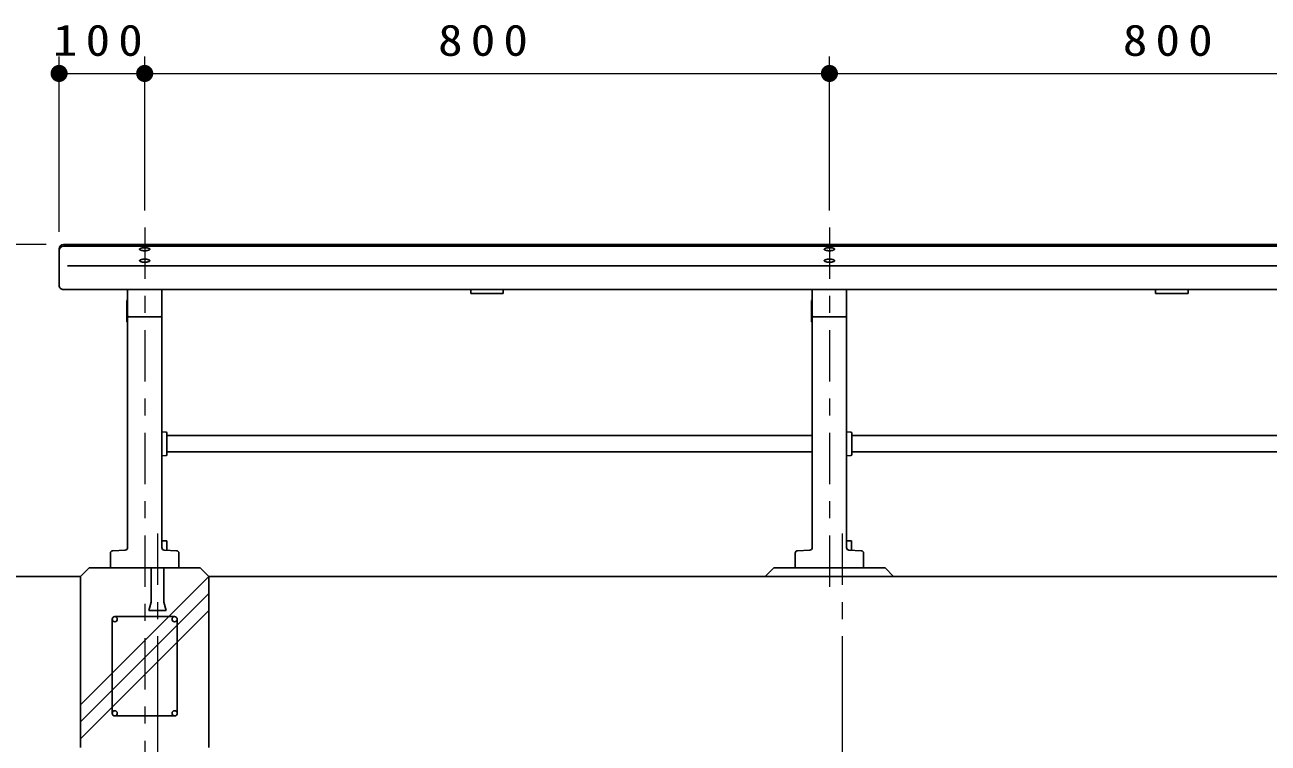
# Model space of a CAD drawing. Units: millimetres on the paper, scale 1:20. Extents: x -365 to 10, y -38 to 257.
# Drawn here: x -301.7 to -229.1, y 102.6 to 144.6 of the extents above; entities that cross this region are included whole.
import ezdxf

# ---------------------------------------------------------------- set-up
doc = ezdxf.new("R2010")
doc.units = ezdxf.units.MM
doc.linetypes.add('USER2', pattern=[6, 3, -1, 1, -1])
doc.layers.add('LY_1', color=7, linetype='Continuous', lineweight=25)
doc.styles.add('ＭＳ ゴシック', font='')
doc.styles.get('ＭＳ ゴシック').set_extended_font_data('MS Gothic')

# ---------------------------------------------------------------- blocks, each defined once
blk = doc.blocks.new('filled_dot')
at = {"color": 0, "linetype": 'Continuous', "lineweight": -2, "const_width": 1.25}
blk.add_lwpolyline([(-0.625, 0, 1), (0.625, 0, 1)], format="xyb", close=True, dxfattribs=at)

msp = doc.modelspace()

# ---------------------------------------------------------------- linework, layer by layer
at = {"layer": 'LY_1', "lineweight": 13}
for p, q in [((-299.717, 132.5), (-299.717, 142.75)), ((-294.717, 133.75), (-294.717, 142.75)), ((-254.717, 133.75), (-254.717, 142.75)), ((-299.717, 141.75), (-294.717, 141.75)), ((-294.717, 141.75), (-254.717, 141.75)), ((-254.717, 141.75), (-214.717, 141.75)), ((-300.467, 131.75), (-323.967, 131.75)), ((-298.467, 104.847), (-290.967, 112.347)), ((-298.467, 103.857), (-290.967, 111.357)), ((-298.467, 102.867), (-290.967, 110.367)), ((-293.967, 108.853), (-293.967, 86.353)), ((-253.967, 108.853), (-253.967, 86.353))]:
    msp.add_line(p, q, dxfattribs=at)
at = {"layer": 'LY_1', "linetype": 'USER2', "lineweight": 13}
for p, q in [((-294.717, 132.75), (-294.717, 94.353)), ((-254.717, 132.75), (-254.717, 111.353)), ((-293.967, 114.853), (-293.967, 109.853)), ((-253.967, 114.853), (-253.967, 109.853)), ((-293.967, 114.291), (-293.967, 112.668))]:
    msp.add_line(p, q, dxfattribs=at)
at = {"layer": 'LY_1', "color": 4}
for p, q in [((-299.717, 131.5), (-299.717, 129.365)), ((-299.467, 131.75), (-209.967, 131.75)), ((-299.467, 131.649), (-209.967, 131.649)), ((-299.467, 129.115), (-209.967, 129.115)), ((-295.717, 129.115), (-295.717, 114.037)), ((-293.717, 129.115), (-293.717, 114.037)), ((-255.717, 129.115), (-255.717, 114.037)), ((-253.717, 129.115), (-253.717, 114.037)), ((-295.767, 128.478), (-295.717, 128.503)), ((-295.767, 128.478), (-295.767, 127.228)), ((-255.767, 128.478), (-255.717, 128.503)), ((-255.767, 128.478), (-255.767, 127.228)), ((-295.767, 127.228), (-295.717, 127.203)), ((-295.642, 127.528), (-293.792, 127.528)), ((-255.767, 127.228), (-255.717, 127.203)), ((-255.642, 127.528), (-253.792, 127.528)), ((-293.717, 120.81), (-293.462, 120.783)), ((-293.417, 120.733), (-293.417, 119.473)), ((-293.417, 120.581), (-255.717, 120.581)), ((-253.717, 120.81), (-253.462, 120.783)), ((-253.417, 120.733), (-253.417, 119.473)), ((-253.417, 120.581), (-216.017, 120.581)), ((-293.462, 119.423), (-293.717, 119.397)), ((-293.417, 119.626), (-255.717, 119.626)), ((-253.462, 119.423), (-253.717, 119.397)), ((-253.417, 119.626), (-216.017, 119.626)), ((-296.717, 113.709), (-296.717, 112.853)), ((-296.573, 113.859), (-295.861, 113.887)), ((-292.861, 113.859), (-293.573, 113.887)), ((-292.717, 113.709), (-292.717, 112.853)), ((-256.717, 113.709), (-256.717, 112.853)), ((-256.573, 113.859), (-255.861, 113.887)), ((-252.861, 113.859), (-253.573, 113.887)), ((-252.717, 113.709), (-252.717, 112.853)), ((-297.967, 112.853), (-298.467, 112.353)), ((-297.967, 112.853), (-291.467, 112.853)), ((-294.342, 112.853), (-294.342, 110.853)), ((-293.592, 112.853), (-293.592, 110.853)), ((-291.467, 112.853), (-290.967, 112.353)), ((-257.967, 112.853), (-258.467, 112.353)), ((-257.967, 112.853), (-251.467, 112.853)), ((-251.467, 112.853), (-250.967, 112.353)), ((-303.467, 112.353), (-298.467, 112.353)), ((-298.467, 112.353), (-298.467, 102.353)), ((-290.967, 112.353), (-205.967, 112.353)), ((-290.967, 112.353), (-290.967, 102.353)), ((-294.343, 110.853), (-294.468, 110.353)), ((-293.593, 110.853), (-293.468, 110.353)), ((-296.617, 104.353), (-296.617, 109.853)), ((-296.467, 110.003), (-292.967, 110.003)), ((-294.467, 110.353), (-293.467, 110.353)), ((-292.817, 109.853), (-292.817, 104.353)), ((-296.467, 104.203), (-292.967, 104.203))]:
    msp.add_line(p, q, dxfattribs=at)
at = {"layer": 'LY_1'}
for p, q in [((-299.217, 130.509), (-210.217, 130.509)), ((-275.667, 128.89), (-275.667, 129.115)), ((-275.667, 128.89), (-273.767, 128.89)), ((-273.767, 128.89), (-273.767, 129.115)), ((-235.667, 128.89), (-235.667, 129.115)), ((-233.767, 128.89), (-235.667, 128.89)), ((-233.767, 128.89), (-233.767, 129.115)), ((-293.717, 114.428), (-293.419, 114.428)), ((-293.419, 114.428), (-293.419, 113.881)), ((-253.717, 114.428), (-253.419, 114.428)), ((-253.419, 114.428), (-253.419, 113.881))]:
    msp.add_line(p, q, dxfattribs=at)
at = {"layer": 'LY_1', "color": 4}
for points in [[(-294.417, 131.477), (-294.419, 131.485), (-294.422, 131.493), (-294.428, 131.5), (-294.435, 131.508), (-294.445, 131.515), (-294.458, 131.522), (-294.472, 131.528), (-294.488, 131.534), (-294.505, 131.54), (-294.525, 131.545), (-294.545, 131.55), (-294.567, 131.554), (-294.591, 131.558), (-294.615, 131.561), (-294.64, 131.563), (-294.665, 131.565), (-294.691, 131.566), (-294.717, 131.566), (-294.744, 131.566), (-294.769, 131.565), (-294.795, 131.563), (-294.82, 131.561), (-294.844, 131.558), (-294.867, 131.554), (-294.889, 131.55), (-294.91, 131.545), (-294.93, 131.54), (-294.947, 131.534), (-294.963, 131.528), (-294.977, 131.522), (-294.989, 131.515), (-294.999, 131.508), (-295.007, 131.5), (-295.013, 131.493), (-295.016, 131.485), (-295.017, 131.477), (-295.016, 131.469), (-295.013, 131.461), (-295.007, 131.454), (-294.999, 131.446), (-294.989, 131.439), (-294.977, 131.432), (-294.963, 131.426), (-294.947, 131.42), (-294.93, 131.414), (-294.91, 131.409), (-294.889, 131.404), (-294.867, 131.4), (-294.844, 131.396), (-294.82, 131.393), (-294.795, 131.391), (-294.769, 131.389), (-294.744, 131.388), (-294.717, 131.388), (-294.691, 131.388), (-294.665, 131.389), (-294.64, 131.391), (-294.615, 131.393), (-294.591, 131.396), (-294.567, 131.4), (-294.545, 131.404), (-294.525, 131.409), (-294.505, 131.414), (-294.488, 131.42), (-294.472, 131.426), (-294.458, 131.432), (-294.445, 131.439), (-294.435, 131.446), (-294.428, 131.454), (-294.422, 131.461), (-294.419, 131.469)], [(-254.417, 131.477), (-254.419, 131.485), (-254.422, 131.493), (-254.428, 131.5), (-254.435, 131.508), (-254.445, 131.515), (-254.458, 131.522), (-254.472, 131.528), (-254.488, 131.534), (-254.505, 131.54), (-254.525, 131.545), (-254.545, 131.55), (-254.567, 131.554), (-254.591, 131.558), (-254.615, 131.561), (-254.64, 131.563), (-254.665, 131.565), (-254.691, 131.566), (-254.717, 131.566), (-254.744, 131.566), (-254.769, 131.565), (-254.795, 131.563), (-254.82, 131.561), (-254.844, 131.558), (-254.867, 131.554), (-254.889, 131.55), (-254.91, 131.545), (-254.929, 131.54), (-254.947, 131.534), (-254.963, 131.528), (-254.977, 131.522), (-254.989, 131.515), (-254.999, 131.508), (-255.007, 131.5), (-255.013, 131.493), (-255.016, 131.485), (-255.017, 131.477), (-255.016, 131.469), (-255.013, 131.461), (-255.007, 131.454), (-254.999, 131.446), (-254.989, 131.439), (-254.977, 131.432), (-254.963, 131.426), (-254.947, 131.42), (-254.929, 131.414), (-254.91, 131.409), (-254.889, 131.404), (-254.867, 131.4), (-254.844, 131.396), (-254.82, 131.393), (-254.795, 131.391), (-254.769, 131.389), (-254.744, 131.388), (-254.717, 131.388), (-254.691, 131.388), (-254.665, 131.389), (-254.64, 131.391), (-254.615, 131.393), (-254.591, 131.396), (-254.567, 131.4), (-254.545, 131.404), (-254.525, 131.409), (-254.505, 131.414), (-254.488, 131.42), (-254.472, 131.426), (-254.458, 131.432), (-254.445, 131.439), (-254.435, 131.446), (-254.428, 131.454), (-254.422, 131.461), (-254.419, 131.469)], [(-294.417, 130.807), (-294.419, 130.815), (-294.422, 130.822), (-294.428, 130.83), (-294.435, 130.838), (-294.445, 130.845), (-294.458, 130.852), (-294.472, 130.858), (-294.488, 130.864), (-294.505, 130.87), (-294.525, 130.875), (-294.545, 130.88), (-294.567, 130.884), (-294.591, 130.888), (-294.615, 130.891), (-294.64, 130.893), (-294.665, 130.895), (-294.691, 130.896), (-294.717, 130.896), (-294.744, 130.896), (-294.769, 130.895), (-294.795, 130.893), (-294.82, 130.891), (-294.844, 130.888), (-294.867, 130.884), (-294.889, 130.88), (-294.91, 130.875), (-294.93, 130.87), (-294.947, 130.864), (-294.963, 130.858), (-294.977, 130.852), (-294.989, 130.845), (-294.999, 130.838), (-295.007, 130.83), (-295.013, 130.822), (-295.016, 130.815), (-295.017, 130.807), (-295.016, 130.799), (-295.013, 130.791), (-295.007, 130.784), (-294.999, 130.776), (-294.989, 130.769), (-294.977, 130.762), (-294.963, 130.756), (-294.947, 130.75), (-294.93, 130.744), (-294.91, 130.739), (-294.889, 130.734), (-294.867, 130.73), (-294.844, 130.726), (-294.82, 130.723), (-294.795, 130.721), (-294.769, 130.719), (-294.744, 130.718), (-294.717, 130.718), (-294.691, 130.718), (-294.665, 130.719), (-294.64, 130.721), (-294.615, 130.723), (-294.591, 130.726), (-294.567, 130.73), (-294.545, 130.734), (-294.525, 130.739), (-294.505, 130.744), (-294.488, 130.75), (-294.472, 130.756), (-294.458, 130.762), (-294.445, 130.769), (-294.435, 130.776), (-294.428, 130.784), (-294.422, 130.791), (-294.419, 130.799)], [(-254.417, 130.807), (-254.419, 130.815), (-254.422, 130.822), (-254.428, 130.83), (-254.435, 130.838), (-254.445, 130.845), (-254.458, 130.852), (-254.472, 130.858), (-254.488, 130.864), (-254.505, 130.87), (-254.525, 130.875), (-254.545, 130.88), (-254.567, 130.884), (-254.591, 130.888), (-254.615, 130.891), (-254.64, 130.893), (-254.665, 130.895), (-254.691, 130.896), (-254.717, 130.896), (-254.744, 130.896), (-254.769, 130.895), (-254.795, 130.893), (-254.82, 130.891), (-254.844, 130.888), (-254.867, 130.884), (-254.889, 130.88), (-254.91, 130.875), (-254.929, 130.87), (-254.947, 130.864), (-254.963, 130.858), (-254.977, 130.852), (-254.989, 130.845), (-254.999, 130.838), (-255.007, 130.83), (-255.013, 130.822), (-255.016, 130.815), (-255.017, 130.807), (-255.016, 130.799), (-255.013, 130.791), (-255.007, 130.784), (-254.999, 130.776), (-254.989, 130.769), (-254.977, 130.762), (-254.963, 130.756), (-254.947, 130.75), (-254.929, 130.744), (-254.91, 130.739), (-254.889, 130.734), (-254.867, 130.73), (-254.844, 130.726), (-254.82, 130.723), (-254.795, 130.721), (-254.769, 130.719), (-254.744, 130.718), (-254.717, 130.718), (-254.691, 130.718), (-254.665, 130.719), (-254.64, 130.721), (-254.615, 130.723), (-254.591, 130.726), (-254.567, 130.73), (-254.545, 130.734), (-254.525, 130.739), (-254.505, 130.744), (-254.488, 130.75), (-254.472, 130.756), (-254.458, 130.762), (-254.445, 130.769), (-254.435, 130.776), (-254.428, 130.784), (-254.422, 130.791), (-254.419, 130.799)]]:
    msp.add_lwpolyline(points, close=True, dxfattribs=at)
for centre in [(-296.467, 109.853), (-292.967, 109.853), (-296.467, 104.353), (-292.967, 104.353)]:
    msp.add_circle(centre, 0.15, dxfattribs=at)
for centre, radius, start, end in [((-299.467, 131.5), 0.25, 89.99998, 179.99996), ((-299.467, 131.399), 0.25, 89.99998, 179.99996), ((-299.467, 129.365), 0.25, 179.99998, 270.00002), ((-295.642, 127.603), 0.075, 179.99998, 270.00002), ((-293.792, 127.603), 0.075, 270.00002, 0), ((-255.642, 127.603), 0.075, 179.99998, 270.00002), ((-253.792, 127.603), 0.075, 270.00002, 0), ((-293.467, 120.733), 0.05, 0, 83.99155), ((-253.467, 120.733), 0.05, 0, 83.99155), ((-293.467, 119.473), 0.05, 276.00845, 0), ((-253.467, 119.473), 0.05, 276.00845, 0), ((-295.867, 114.037), 0.15, 272.29, 0), ((-293.567, 114.037), 0.15, 179.99996, 267.70997), ((-255.867, 114.037), 0.15, 272.29, 0), ((-253.567, 114.037), 0.15, 179.99996, 267.70997), ((-296.567, 113.709), 0.15, 92.29005, 179.99996), ((-292.867, 113.709), 0.15, 0, 87.70991), ((-256.567, 113.709), 0.15, 92.29005, 179.99996), ((-252.867, 113.709), 0.15, 0, 87.70991)]:
    msp.add_arc(centre, radius, start, end, dxfattribs=at)

# ---------------------------------------------------------------- block references
at = {"layer": 'LY_1', "lineweight": 13, "xscale": 0.4, "yscale": 0.4}
msp.add_blockref('filled_dot', (-299.717, 141.75), dxfattribs=at)
at = {"layer": 'LY_1', "lineweight": 13, "xscale": 0.4, "yscale": 0.4, "rotation": 180}
for p in [(-294.717, 141.75), (-254.717, 141.75)]:
    msp.add_blockref('filled_dot', p, dxfattribs=at)

# ---------------------------------------------------------------- texts
at = {"layer": 'LY_1', "char_height": 1.833, "attachment_point": 8, "style": 'ＭＳ ゴシック'}
for s, insert in [('\\T1.33;\\W1.15;100', (-297.217, 142.75)), ('\\T1.33;\\W1.15;800', (-274.717, 142.75)), ('\\T1.33;\\W1.15;800', (-234.717, 142.75))]:
    msp.add_mtext(s, dxfattribs=dict(at, insert=insert))

doc.saveas('drawing.dxf')
